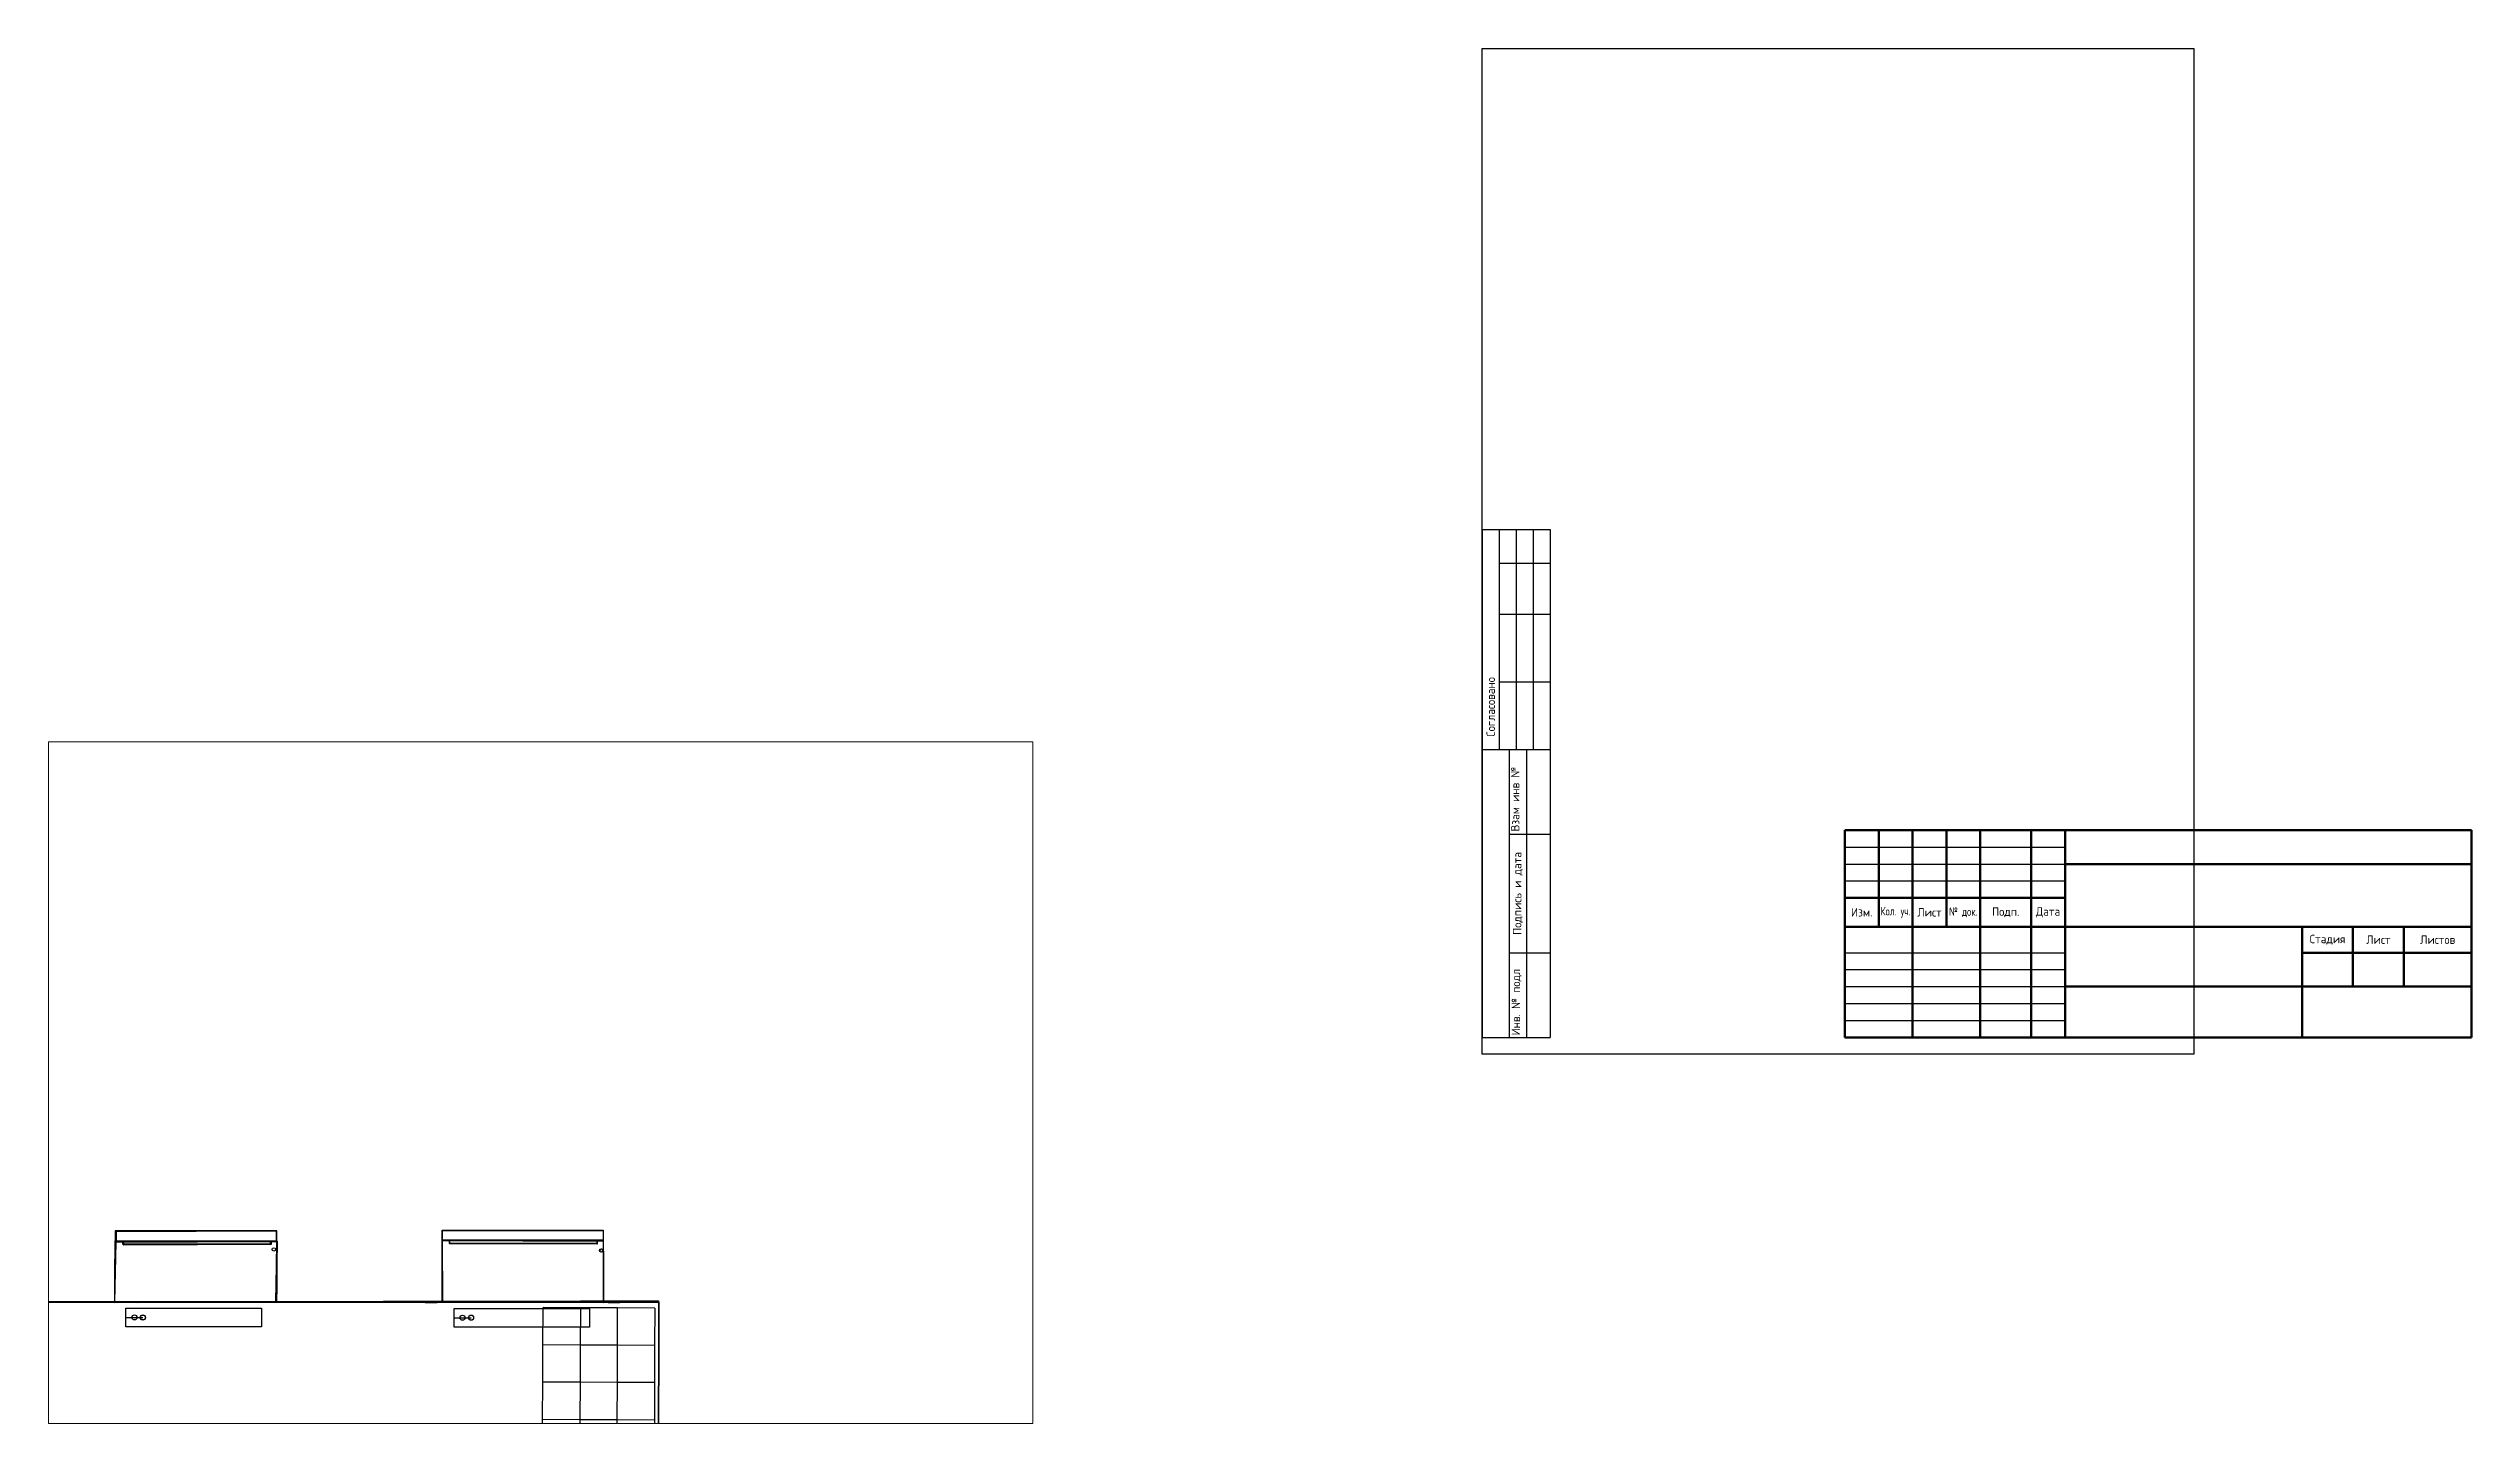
# Paper-space layout 'Лист1 _А4' of a CAD drawing. Header units: millimetres. Extents: x 2 to 718, y 5 to 411.
# The model-space entities are those that its viewports show. They can reach past a viewport. Long polylines and large blocks are cut down to what shows.
import ezdxf

# ---------------------------------------------------------------- set-up
doc = ezdxf.new("R2010")
doc.units = ezdxf.units.MM
doc.layers.add('LEICA_3DDISTO_SURFACESCAN', color=8, linetype='Continuous')
doc.layers.add('Сан. Тех. выводы', color=140, linetype='Continuous')
for name, color, linetype, lineweight in [('Линия СКАН', 1, 'Continuous', 30), ('Окно РАМА', 32, 'Continuous', 30), ('Подоконник', 30, 'Continuous', 30), ('ПОЛ', 3, 'Continuous', 30), ('ПОТОЛОК', 150, 'Continuous', 30), ('ПРОЕМЫ', 200, 'Continuous', 30), ('Радиатор', 2, 'Continuous', 30), ('Углы- Стены', 7, 'Continuous', 30), ('Электрика', 1, 'Continuous', 30)]:
    doc.layers.add(name, color=color, linetype=linetype, lineweight=lineweight)
doc.styles.add('GOST-2.304_Type-B', font='GOST Common.ttf')
doc.styles.add('GOST-2.304_Type-B_shrink', font='GOST Common.ttf', dxfattribs={"width": 0.8})

# ---------------------------------------------------------------- blocks, each defined once
blk = doc.blocks.new('*T13')
at = {"color": 0, "linetype": 'Continuous', "lineweight": 60, "transparency": 16777216}
for p, q in [((0, 0), (185, 0)), ((0, 0), (0, -61.17)), ((10, 0), (10, -28.5)), ((20, 0), (20, -61.17)), ((30, 0), (30, -28.5)), ((40, 0), (40, -61.17)), ((55, 0), (55, -61.17)), ((65, 0), (65, -61.17)), ((185, 0), (185, -61.17)), ((65, -10), (185, -10)), ((0, -20), (65, -20)), ((0, -28.5), (185, -28.5)), ((135, -28.5), (135, -61.17)), ((150, -28.5), (150, -46.17)), ((165, -28.5), (165, -46.17)), ((135, -36.17), (185, -36.17)), ((65, -46.17), (185, -46.17)), ((0, -61.17), (185, -61.17))]:
    blk.add_line(p, q, dxfattribs=at)
at = {"color": 0, "linetype": 'Continuous', "transparency": 16777216}
for p, q in [((0, -5), (65, -5)), ((0, -10), (65, -10)), ((0, -15), (65, -15)), ((0, -36.17), (65, -36.17)), ((0, -41.17), (65, -41.17)), ((0, -46.17), (65, -46.17)), ((0, -51.17), (65, -51.17)), ((0, -56.17), (65, -56.17))]:
    blk.add_line(p, q, dxfattribs=at)
at = {"color": 0, "linetype": 'Continuous', "transparency": 16777216, "char_height": 2.5, "attachment_point": 5}
for s, insert, width, style in [('Изм.', (5, -24.25), 9, 'GOST-2.304_Type-B'), ('Кол. уч.', (15, -24.25), 9, 'GOST-2.304_Type-B_shrink'), ('Лист', (25, -24.25), 9, 'GOST-2.304_Type-B'), ('№ док.', (35, -24.25), 9, 'GOST-2.304_Type-B_shrink'), ('Подп.', (47.5, -24.25), 14, 'GOST-2.304_Type-B'), ('Дата', (60, -24.25), 9, 'GOST-2.304_Type-B'), ('Стадия', (142.5, -32.33), 14, 'GOST-2.304_Type-B'), ('Лист', (157.5, -32.33), 14, 'GOST-2.304_Type-B'), ('Листов', (175, -32.33), 19, 'GOST-2.304_Type-B')]:
    blk.add_mtext(s, dxfattribs=dict(at, insert=insert, width=width, style=style))
blk = doc.blocks.new('*T14')
at = {"color": 0, "linetype": 'ByBlock', "lineweight": 30, "transparency": 16777216}
for p, q in [((0, 0), (20, 0)), ((0, 0), (0, -65)), ((5, 0), (5, -65)), ((20, 0), (20, -150)), ((5, -10), (20, -10)), ((5, -25), (20, -25)), ((5, -45), (20, -45)), ((0, -65), (7.96, -65)), ((7.96, -65), (7.96, -150)), ((13.04, -65), (13.04, -150)), ((7.96, -90), (20, -90)), ((7.96, -125), (20, -125)), ((7.96, -150), (20, -150))]:
    blk.add_line(p, q, dxfattribs=at)
at = {"color": 0, "linetype": 'ByBlock', "lineweight": -2, "transparency": 16777216}
for p, q in [((10, 0), (10, -65)), ((15, 0), (15, -65)), ((0, -65), (0, -150)), ((7.96, -65), (20, -65)), ((0, -150), (7.96, -150))]:
    blk.add_line(p, q, dxfattribs=at)
at = {"color": 0, "transparency": 16777216, "char_height": 2.5, "rotation": 90, "style": 'GOST-2.304_Type-B'}
for s, insert, width, attachment_point in [('Согласовано', (3.75, -52.43), 64, 8), ('Взам инв №', (8.46, -89.2), 24, 1), ('Подпись и дата', (10.5, -107.5), 34, 5), ('Инв. № подл', (10.13, -149.43), 24, 4)]:
    blk.add_mtext(s, dxfattribs=dict(at, insert=insert, width=width, attachment_point=attachment_point))

msp = doc.modelspace()

# ---------------------------------------------------------------- linework, layer by layer
at = {"layer": 'LEICA_3DDISTO_SURFACESCAN'}
for p, q in [((2639, -253, 2932), (2640, -33, 2933)), ((2861, -34, 2933), (2640, -33, 2933)), ((2861, -34, 2933), (2860, -254, 2933)), ((3080, -35, 2932), (2861, -34, 2933)), ((3079, -255, 2932), (3080, -35, 2932)), ((3300, -36, 2932), (3080, -35, 2932)), ((3300, -36, 2932), (3299, -256, 2932)), ((3323, -31, 116), (3321, -341, 116)), ((3322, -31, 2907), (3321, -341, 2907)), ((3323, -30, 1047), (3322, -341, 1047)), ((3324, -30, 2288), (3322, -341, 2288)), ((3323, -31, 116), (3322, -31, 426)), ((3322, -31, 426), (3323, -31, 736)), ((3322, -31, 426), (3322, -341, 426)), ((3323, -31, 736), (3322, -341, 736)), ((3323, -31, 1667), (3322, -341, 1667)), ((3323, -31, 1977), (3322, -341, 1977)), ((3323, -31, 2598), (3322, -31, 2907)), ((3323, -31, 2598), (3322, -341, 2598)), ((3323, -31, 736), (3323, -30, 1047)), ((3323, -30, 1047), (3324, -30, 1357)), ((3324, -30, 1357), (3323, -31, 1667)), ((3324, -30, 1357), (3323, -341, 1357)), ((3323, -31, 1977), (3324, -30, 2288)), ((3324, -30, 2288), (3323, -31, 2598)), ((3323, -31, 1667), (3323, -31, 1977)), ((2860, -254, 2933), (2639, -253, 2932)), ((2639, -473, 2933), (2639, -253, 2932)), ((2860, -254, 2933), (2859, -474, 2933)), ((3079, -255, 2932), (2860, -254, 2933)), ((3299, -256, 2932), (3079, -255, 2932)), ((3079, -475, 2933), (3079, -255, 2932)), ((3299, -256, 2932), (3299, -476, 2933)), ((3321, -341, 2907), (3320, -651, 2907)), ((3322, -341, 426), (3320, -651, 426)), ((3321, -341, 116), (3320, -651, 117)), ((3321, -341, 2907), (3322, -341, 2598)), ((3322, -341, 2598), (3321, -651, 2598)), ((3322, -341, 2288), (3321, -651, 2287)), ((3322, -341, 1977), (3321, -651, 1977)), ((3322, -341, 1667), (3321, -651, 1667)), ((3322, -341, 1047), (3321, -651, 1047)), ((3322, -341, 736), (3321, -651, 736)), ((3322, -341, 426), (3321, -341, 116)), ((3322, -341, 2598), (3322, -341, 2288)), ((3322, -341, 2288), (3322, -341, 1977)), ((3322, -341, 1977), (3322, -341, 1667)), ((3322, -341, 1667), (3323, -341, 1357)), ((3323, -341, 1357), (3322, -341, 1047)), ((3323, -341, 1357), (3322, -651, 1357)), ((3322, -341, 1047), (3322, -341, 736)), ((3322, -341, 736), (3322, -341, 426)), ((2638, -694, 2934), (2639, -473, 2933)), ((2859, -474, 2933), (2639, -473, 2933)), ((2859, -474, 2933), (2858, -695, 2933)), ((3079, -475, 2933), (2859, -474, 2933)), ((3078, -696, 2933), (3079, -475, 2933)), ((3299, -476, 2933), (3079, -475, 2933)), ((3299, -476, 2933), (3299, -697, 2934)), ((2637, -914, 2934), (2638, -694, 2934)), ((2858, -695, 2933), (2638, -694, 2934)), ((3078, -696, 2933), (2858, -695, 2933)), ((2858, -695, 2933), (2858, -915, 2934)), ((3299, -697, 2934), (3078, -696, 2933)), ((3078, -916, 2934), (3078, -696, 2933)), ((3299, -697, 2934), (3298, -917, 2934)), ((3320, -651, 117), (3318, -961, 117)), ((3320, -651, 426), (3319, -961, 427)), ((3321, -651, 736), (3319, -961, 737)), ((3320, -651, 2907), (3319, -961, 2907)), ((3320, -651, 117), (3320, -651, 426)), ((3320, -651, 426), (3321, -651, 736)), ((3321, -651, 1047), (3320, -961, 1047)), ((3322, -651, 1357), (3320, -961, 1357)), ((3321, -651, 1667), (3320, -961, 1667)), ((3321, -651, 1977), (3320, -961, 1977)), ((3321, -651, 2598), (3320, -651, 2907)), ((3321, -651, 2598), (3320, -961, 2597)), ((3321, -651, 736), (3321, -651, 1047)), ((3321, -651, 1047), (3322, -651, 1357)), ((3322, -651, 1357), (3321, -651, 1667)), ((3321, -651, 1667), (3321, -651, 1977)), ((3321, -651, 1977), (3321, -651, 2287)), ((3321, -651, 2287), (3321, -651, 2598)), ((3321, -651, 2287), (3321, -961, 2287))]:
    msp.add_line(p, q, dxfattribs=at)
at = {"layer": 'Линия СКАН'}
for p, q in [((114, 350, 740), (114, 359, 740)), ((114, 246, 740), (114, 350, 740)), ((1070, 359, 740), (1068, 222, 740)), ((2044, 240, 740), (2044, 363, 740)), ((2996, 364, 740), (2997, 241, 740)), ((113, 141, 740), (114, 246, 740)), ((1068, 222, 740), (1068, 93, 740)), ((2044, 118, 740), (2044, 240, 740)), ((2997, 241, 740), (2998, 115, 740)), ((-219, 0, 740), (-51, 0, 740)), ((-51, 0, 740), (113, -3, 740)), ((113, 66, 740), (113, 141, 740)), ((113, -3, 740), (113, 66, 740)), ((1068, 93, 740), (1067, -1, 740)), ((2044, -1, 740), (2044, 118, 740)), ((2998, 115, 740), (2997, -2, 740)), ((2997, -2, 740), (3162, 2, 740)), ((3162, 2, 740), (3322, 3, 740)), ((3322, 3, 740), (3322, -114, 740)), ((1067, -1, 740), (1218, -1, 740)), ((1218, -1, 740), (1392, -1, 740)), ((1392, -1, 740), (1568, -1, 740)), ((1568, -1, 740), (1758, -1, 740)), ((1758, -1, 740), (1936, -1, 740)), ((1936, -1, 740), (2044, -1, 740)), ((3322, -114, 740), (3322, -193, 740))]:
    msp.add_line(p, q, dxfattribs=at)
at = {"layer": 'Окно РАМА'}
for p, q in [((114, 421, 740), (114, 361, 740)), ((1069, 421, 740), (114, 421, 740)), ((114, 421, 740), (120, 414, 2727)), ((114, 361, 740), (1069, 361, 740)), ((120, 354, 2727), (114, 361, 740)), ((1066, 418, 2727), (120, 414, 2727)), ((120, 414, 2727), (120, 354, 2727)), ((120, 354, 2727), (1066, 358, 2727)), ((159, 361, 794), (1029, 361, 794)), ((159, 342, 794), (159, 361, 794)), ((159, 361, 794), (165, 354, 2200)), ((1029, 342, 794), (159, 342, 794)), ((165, 335, 2200), (159, 342, 794)), ((165, 354, 2200), (1035, 358, 2200)), ((165, 335, 2200), (165, 354, 2200)), ((1035, 339, 2200), (165, 335, 2200)), ((1029, 361, 794), (1029, 342, 794)), ((1029, 361, 794), (1035, 358, 2200)), ((1035, 339, 2200), (1029, 342, 794)), ((1035, 358, 2200), (1035, 339, 2200)), ((1069, 421, 740), (1066, 418, 2727)), ((1066, 358, 2727), (1066, 418, 2727)), ((1069, 361, 740), (1066, 358, 2727)), ((1069, 361, 740), (1069, 421, 740)), ((2044, 425, 737), (2996, 425, 737)), ((2044, 365, 737), (2044, 425, 737)), ((2046, 423, 2732), (2044, 425, 737)), ((2996, 365, 737), (2044, 365, 737)), ((2044, 365, 737), (2046, 363, 2732)), ((2046, 423, 2732), (2996, 420, 2732)), ((2046, 363, 2732), (2046, 423, 2732)), ((2996, 360, 2732), (2046, 363, 2732)), ((2088, 364, 790), (2958, 364, 790)), ((2088, 345, 790), (2088, 364, 790)), ((2088, 364, 790), (2090, 363, 2198)), ((2958, 345, 790), (2088, 345, 790)), ((2090, 344, 2198), (2088, 345, 790)), ((2090, 363, 2198), (2960, 361, 2198)), ((2090, 344, 2198), (2090, 363, 2198)), ((2960, 342, 2198), (2090, 344, 2198)), ((2958, 364, 790), (2958, 345, 790)), ((2958, 364, 790), (2960, 361, 2198)), ((2960, 342, 2198), (2958, 345, 790)), ((2960, 361, 2198), (2960, 342, 2198)), ((2996, 425, 737), (2996, 365, 737)), ((2996, 425, 737), (2996, 420, 2732)), ((2996, 420, 2732), (2996, 360, 2732)), ((2996, 360, 2732), (2996, 365, 737))]:
    msp.add_line(p, q, dxfattribs=at)
at = {"layer": 'Подоконник'}
for p, q in [((113, 147, 718), (114, 361, 719)), ((114, 361, 719), (787, 361, 720)), ((787, 361, 720), (1069, 361, 719)), ((1069, 361, 719), (1067, 0, 718)), ((2044, -1, 720), (2044, 365, 719)), ((2044, 365, 719), (2525, 365, 719)), ((2525, 365, 719), (2996, 365, 716)), ((2996, 365, 716), (2998, 115, 716)), ((112, -2, 718), (113, 147, 718)), ((890, 1, 719), (625, -1, 719)), ((1067, 0, 718), (890, 1, 719)), ((2998, 115, 716), (2998, -1, 717)), ((395, -1, 719), (112, -2, 718)), ((625, -1, 719), (395, -1, 719)), ((2454, -3, 719), (2044, -1, 720)), ((2787, -2, 718), (2454, -3, 719)), ((2998, -1, 717), (2787, -2, 718))]:
    msp.add_line(p, q, dxfattribs=at)
at = {"layer": 'ПОЛ'}
for p, q in [((249, -2), (1168, 0)), ((1168, 0), (1821, 0)), ((1821, 0), (2404, 0)), ((2404, 0), (2961, 0)), ((-528, -1), (249, -2)), ((2961, 0), (3323, 0)), ((3323, 0), (3322, -202)), ((3322, -202), (3321, -469)), ((3321, -469), (3320, -651)), ((3320, -651), (3318, -961))]:
    msp.add_line(p, q, dxfattribs=at)
at = {"layer": 'ПОТОЛОК'}
for p, q in [((-985, 2, 2931), (-300, 3, 2932)), ((-300, 3, 2932), (851, 4, 2933)), ((851, 4, 2933), (1697, 6, 2933)), ((1697, 6, 2933), (2126, 6, 2933)), ((2126, 6, 2933), (2636, 6, 2933)), ((2636, 6, 2933), (2862, 7, 2933)), ((2862, 7, 2933), (3082, 7, 2932)), ((3082, 7, 2932), (3322, 7, 2932)), ((3322, 7, 2932), (3321, -261, 2932)), ((3321, -261, 2932), (3321, -479, 2933)), ((3321, -479, 2933), (3320, -700, 2934)), ((3320, -700, 2934), (3320, -921, 2934))]:
    msp.add_line(p, q, dxfattribs=at)
at = {"layer": 'ПРОЕМЫ'}
for p, q in [((113, 2, 2729), (120, 354, 2727)), ((120, 354, 2727), (1066, 358, 2724)), ((1066, 358, 2724), (1065, 211, 2727)), ((2049, 4, 2729), (2046, 363, 2732)), ((2046, 363, 2732), (2996, 360, 2728)), ((2996, 360, 2728), (2996, 5, 2731)), ((1065, 211, 2727), (1061, 3, 2729)), ((112, -2, 718), (113, 2, 2729)), ((541, 1, 2728), (113, 2, 2729)), ((1061, 3, 2729), (541, 1, 2728)), ((1061, 3, 2729), (1067, 0, 718)), ((2044, -1, 720), (2049, 4, 2729)), ((2502, 4, 2730), (2049, 4, 2729)), ((2996, 5, 2731), (2502, 4, 2730)), ((2996, 5, 2731), (2998, -1, 717))]:
    msp.add_line(p, q, dxfattribs=at)
at = {"layer": 'Радиатор'}
for p, q in [((178, -36, 112), (178, -36, 647)), ((178, -36, 112), (978, -36, 112)), ((178, -146, 112), (178, -36, 112)), ((178, -36, 647), (978, -36, 647)), ((178, -146, 647), (178, -36, 647)), ((178, -91, 112), (228, -91, 112)), ((178, -91, 112), (278, -91, 112)), ((228, -91, 112), (228, -91, 97)), ((278, -91, 112), (278, -91, 97)), ((978, -36, 112), (978, -36, 647)), ((978, -36, 112), (978, -146, 112)), ((978, -36, 647), (978, -146, 647)), ((2115, -38, 108), (2115, -38, 643)), ((2115, -38, 108), (2915, -38, 108)), ((2115, -148, 108), (2115, -38, 108)), ((2115, -38, 643), (2915, -38, 643)), ((2115, -148, 643), (2115, -38, 643)), ((2115, -93, 108), (2165, -93, 108)), ((2115, -93, 108), (2215, -93, 108)), ((2165, -93, 108), (2165, -93, 93)), ((2215, -93, 108), (2215, -93, 93)), ((2915, -38, 108), (2915, -38, 643)), ((2915, -38, 108), (2915, -148, 108)), ((2915, -38, 643), (2915, -148, 643)), ((178, -146, 647), (178, -146, 112)), ((978, -146, 112), (178, -146, 112)), ((978, -146, 647), (178, -146, 647)), ((978, -146, 112), (978, -146, 647)), ((2115, -148, 643), (2115, -148, 108)), ((2915, -148, 108), (2115, -148, 108)), ((2915, -148, 643), (2115, -148, 643)), ((2915, -148, 108), (2915, -148, 643))]:
    msp.add_line(p, q, dxfattribs=at)
for centre in [(228, -91, 112), (278, -91, 112), (2165, -93, 108), (2215, -93, 108)]:
    msp.add_circle(centre, 15, dxfattribs=at)
at = {"layer": 'Сан. Тех. выводы'}
for centre in [(228, -91, 97), (278, -92, 97), (2165, -93, 93), (2215, -92, 93)]:
    msp.add_circle(centre, 15, dxfattribs=at)
at = {"layer": 'Углы- Стены'}
msp.add_line((3323, 0), (3322, 7, 2932), dxfattribs=at)
at = {"layer": 'Электрика', "extrusion": (0, -1, 0)}
for p, q in [((-39, 1, 642), (28, 1, 642)), ((28, 1, 359), (-39, 1, 359)), ((-39, 1, 359), (-39, 1, 642)), ((28, 1, 642), (28, 1, 359)), ((1103, 1, 635), (1170, 1, 635)), ((1170, 1, 352), (1103, 1, 352)), ((1103, 1, 352), (1103, 1, 635)), ((1170, 1, 635), (1170, 1, 352)), ((1449, 1, 1744), (1657, 1, 1744)), ((1657, 1, 1675), (1449, 1, 1675)), ((1449, 1, 1675), (1449, 1, 1744)), ((1657, 1, 1744), (1657, 1, 1675)), ((1945, -2, 635), (2015, -2, 635)), ((2015, -2, 353), (1945, -2, 353)), ((1945, -2, 353), (1945, -2, 635)), ((2015, -2, 635), (2015, -2, 353)), ((3025, -2, 635), (3093, -2, 635)), ((3093, -2, 352), (3025, -2, 352)), ((3025, -2, 352), (3025, -2, 635)), ((3093, -2, 635), (3093, -2, 352))]:
    msp.add_line(p, q, dxfattribs=at)
at = {"layer": 'Электрика'}
for centre in [(1051, 311, 2717), (2983, 305, 2722), (2986, 304, 2723)]:
    msp.add_circle(centre, 10, dxfattribs=at)

psp = doc.layouts.new('Лист1 _А4')

# ---------------------------------------------------------------- linework, layer by layer
psp.add_lwpolyline([(425.68, 113.78), (425.68, 410.78), (635.68, 410.78), (635.68, 113.78), (425.68, 113.78)])

# ---------------------------------------------------------------- block references
for name, p in [('*T14', (425.68, 268.78)), ('*T13', (532.68, 179.95))]:
    psp.add_blockref(name, p)

# ---------------------------------------------------------------- viewports
at = {"layer": '0'}
psp.add_viewport(center=(147.75, 105.41), size=(290.58, 201.3281), view_center_point=(2626.27, 1295.63), view_height=4026.5626, dxfattribs=at)

doc.saveas('drawing.dxf')
